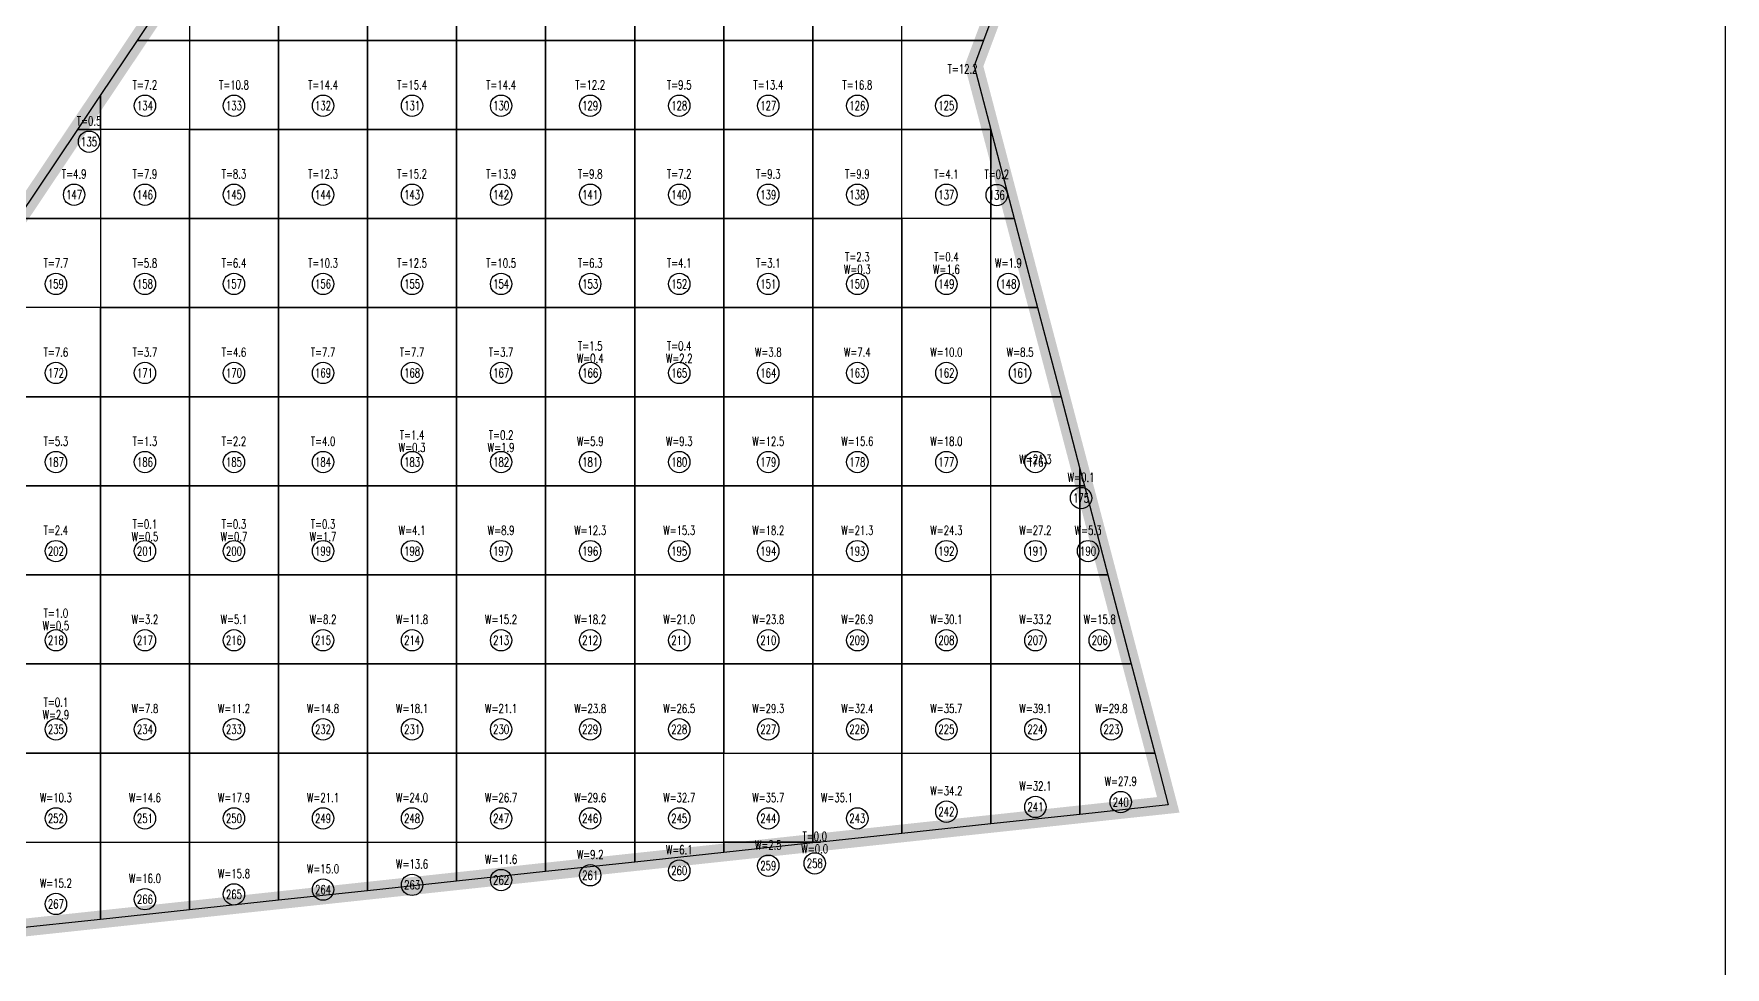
# Model space of a CAD drawing. Extents: x 4283 to 40403, y 1134 to 1764.
# Drawn here: x 9585.7 to 9672, y 1575.5 to 1623.1 of the extents above; entities that cross this region are included whole.
import ezdxf
from ezdxf.enums import TextEntityAlignment as Align

# ---------------------------------------------------------------- set-up
doc = ezdxf.new("R2010")
doc.units = 0
for name, color, linetype in [('tdz_10-1方格网', 2, 'Continuous'), ('tdz_10-1方格网计算', 7, 'Continuous'), ('tdz_土方计算图', 7, 'Continuous'), ('tdz_格田', 6, 'Continuous')]:
    doc.layers.add(name, color=color, linetype=linetype)
doc.styles.add('GLandNum', font='txt_____.ttf', dxfattribs={"width": 0.7, "height": 0.5})

msp = doc.modelspace()

# ---------------------------------------------------------------- linework, layer by layer
at = {"layer": 'tdz_10-1方格网', "linetype": 'Continuous'}
for points in [[(9592.74, 1627.3, 3089.535), (9593.602, 1627.3, 3089.434), (9593.602, 1622.755, 3089.275), (9590.943, 1622.755, 3089.387), (9592.768, 1625.478, 3089.368)], [(9593.602, 1627.3, 3089.434), (9593.602, 1622.755, 3089.275), (9598.148, 1622.755, 3088.852), (9598.148, 1627.3, 3089.055)], [(9598.148, 1627.3, 3089.055), (9598.148, 1622.755, 3088.852), (9602.693, 1622.755, 3088.645), (9602.693, 1627.3, 3088.896)], [(9602.693, 1627.3, 3088.896), (9602.693, 1622.755, 3088.645), (9607.239, 1622.755, 3088.471), (9607.239, 1627.3, 3088.715)], [(9607.239, 1627.3, 3088.715), (9607.239, 1622.755, 3088.471), (9611.784, 1622.755, 3088.295), (9611.784, 1627.3, 3088.524)], [(9611.784, 1627.3, 3088.524), (9611.784, 1622.755, 3088.295), (9616.33, 1622.755, 3088.167), (9616.33, 1627.3, 3088.397)], [(9616.33, 1627.3, 3088.397), (9616.33, 1622.755, 3088.167), (9620.875, 1622.755, 3088.045), (9620.875, 1627.3, 3087.997)], [(9620.875, 1627.3, 3087.997), (9620.875, 1622.755, 3088.045), (9625.421, 1622.755, 3087.415), (9625.421, 1627.3, 3087.333)], [(9625.421, 1627.3, 3087.333), (9625.421, 1622.755, 3087.415), (9629.966, 1622.755, 3087.289), (9629.966, 1627.3, 3087.119)], [(9634.136, 1622.755, 3087.264), (9629.966, 1622.755, 3087.289), (9629.966, 1627.3, 3087.119), (9634.511, 1627.3, 3087.116), (9634.511, 1623.755, 3087.231)], [(9590.943, 1622.755, 3089.387), (9593.602, 1622.755, 3089.275), (9593.602, 1618.209, 3089.223), (9589.057, 1618.209, 3089.308), (9589.057, 1619.939, 3089.406)], [(9593.602, 1622.755, 3089.275), (9593.602, 1618.209, 3089.223), (9598.148, 1618.209, 3088.881), (9598.148, 1622.755, 3088.852)], [(9598.148, 1622.755, 3088.852), (9598.148, 1618.209, 3088.881), (9602.693, 1618.209, 3088.51), (9602.693, 1622.755, 3088.645)], [(9602.693, 1622.755, 3088.645), (9602.693, 1618.209, 3088.51), (9607.239, 1618.209, 3088.302), (9607.239, 1622.755, 3088.471)], [(9607.239, 1622.755, 3088.471), (9607.239, 1618.209, 3088.302), (9611.784, 1618.209, 3088.181), (9611.784, 1622.755, 3088.295)], [(9611.784, 1622.755, 3088.295), (9611.784, 1618.209, 3088.181), (9616.33, 1618.209, 3088.122), (9616.33, 1622.755, 3088.167)], [(9616.33, 1622.755, 3088.167), (9616.33, 1618.209, 3088.122), (9620.875, 1618.209, 3087.999), (9620.875, 1622.755, 3088.045)], [(9620.875, 1622.755, 3088.045), (9620.875, 1618.209, 3087.999), (9625.421, 1618.209, 3087.497), (9625.421, 1622.755, 3087.415)], [(9625.421, 1622.755, 3087.415), (9625.421, 1618.209, 3087.497), (9629.966, 1618.209, 3087.445), (9629.966, 1622.755, 3087.289)], [(9629.966, 1622.755, 3087.289), (9634.136, 1622.755, 3087.264), (9633.65, 1621.459, 3087.306), (9634.504, 1618.209, 3087.402), (9629.966, 1618.209, 3087.445)], [(9589.057, 1619.939, 3089.406), (9589.057, 1618.209, 3089.308), (9587.898, 1618.209, 3089.418)], [(9587.898, 1618.209, 3089.418), (9589.057, 1618.209, 3089.308), (9589.057, 1613.664, 3089.275), (9584.854, 1613.664, 3089.45)], [(9589.057, 1618.209, 3089.308), (9589.057, 1613.664, 3089.275), (9593.602, 1613.664, 3089.172), (9593.602, 1618.209, 3089.223)], [(9593.602, 1618.209, 3089.223), (9593.602, 1613.664, 3089.172), (9598.148, 1613.664, 3088.829), (9598.148, 1618.209, 3088.881)], [(9598.148, 1618.209, 3088.881), (9598.148, 1613.664, 3088.829), (9602.693, 1613.664, 3088.486), (9602.693, 1618.209, 3088.51)], [(9602.693, 1618.209, 3088.51), (9602.693, 1613.664, 3088.486), (9607.239, 1613.664, 3088.182), (9607.239, 1618.209, 3088.302)], [(9607.239, 1618.209, 3088.302), (9607.239, 1613.664, 3088.182), (9611.784, 1613.664, 3088.182), (9611.784, 1618.209, 3088.181)], [(9611.784, 1618.209, 3088.181), (9611.784, 1613.664, 3088.182), (9616.33, 1613.664, 3088.14), (9616.33, 1618.209, 3088.122)], [(9616.33, 1618.209, 3088.122), (9616.33, 1613.664, 3088.14), (9620.875, 1613.664, 3087.938), (9620.875, 1618.209, 3087.999)], [(9620.875, 1618.209, 3087.999), (9620.875, 1613.664, 3087.938), (9625.421, 1613.664, 3087.635), (9625.421, 1618.209, 3087.497)], [(9625.421, 1618.209, 3087.497), (9625.421, 1613.664, 3087.635), (9629.966, 1613.664, 3087.593), (9629.966, 1618.209, 3087.445)], [(9634.511, 1618.182, 3087.403), (9634.511, 1613.664, 3087.546), (9629.966, 1613.664, 3087.593), (9629.966, 1618.209, 3087.445), (9634.504, 1618.209, 3087.402)], [(9635.7, 1613.664, 3087.535), (9634.511, 1613.664, 3087.546), (9634.511, 1618.182, 3087.403)], [(9584.854, 1613.664, 3089.45), (9589.057, 1613.664, 3089.275), (9589.057, 1609.118, 3089.241), (9584.511, 1609.118, 3089.233), (9584.511, 1613.153, 3089.453)], [(9589.057, 1613.664, 3089.275), (9589.057, 1609.118, 3089.241), (9593.602, 1609.118, 3089.12), (9593.602, 1613.664, 3089.172)], [(9593.602, 1613.664, 3089.172), (9593.602, 1609.118, 3089.12), (9598.148, 1609.118, 3088.777), (9598.148, 1613.664, 3088.829)], [(9598.148, 1613.664, 3088.829), (9598.148, 1609.118, 3088.777), (9602.693, 1609.118, 3088.435), (9602.693, 1613.664, 3088.486)], [(9602.693, 1613.664, 3088.486), (9602.693, 1609.118, 3088.435), (9607.239, 1609.118, 3088.287), (9607.239, 1613.664, 3088.182)], [(9607.239, 1613.664, 3088.182), (9607.239, 1609.118, 3088.287), (9611.784, 1609.118, 3088.219), (9611.784, 1613.664, 3088.182)], [(9611.784, 1613.664, 3088.182), (9611.784, 1609.118, 3088.219), (9616.33, 1609.118, 3088.116), (9616.33, 1613.664, 3088.14)], [(9616.33, 1613.664, 3088.14), (9616.33, 1609.118, 3088.116), (9620.875, 1609.118, 3087.969), (9620.875, 1613.664, 3087.938)], [(9620.875, 1613.664, 3087.938), (9620.875, 1609.118, 3087.969), (9625.421, 1609.118, 3087.86), (9625.421, 1613.664, 3087.635)], [(9625.421, 1613.664, 3087.635), (9625.421, 1609.118, 3087.86), (9629.966, 1609.118, 3087.737), (9629.966, 1613.664, 3087.593)], [(9629.966, 1613.664, 3087.593), (9629.966, 1609.118, 3087.737), (9634.511, 1609.118, 3087.691), (9634.511, 1613.664, 3087.546)], [(9634.511, 1613.664, 3087.546), (9635.7, 1613.664, 3087.535), (9636.895, 1609.118, 3087.667), (9634.511, 1609.118, 3087.691)], [(9584.511, 1609.118, 3089.233), (9584.511, 1604.573, 3089.199), (9589.057, 1604.573, 3089.206), (9589.057, 1609.118, 3089.241)], [(9589.057, 1609.118, 3089.241), (9589.057, 1604.573, 3089.206), (9593.602, 1604.573, 3089.068), (9593.602, 1609.118, 3089.12)], [(9593.602, 1609.118, 3089.12), (9593.602, 1604.573, 3089.068), (9598.148, 1604.573, 3088.725), (9598.148, 1609.118, 3088.777)], [(9598.148, 1609.118, 3088.777), (9598.148, 1604.573, 3088.725), (9602.693, 1604.573, 3088.479), (9602.693, 1609.118, 3088.435)], [(9602.693, 1609.118, 3088.435), (9602.693, 1604.573, 3088.479), (9607.239, 1604.573, 3088.411), (9607.239, 1609.118, 3088.287)], [(9607.239, 1609.118, 3088.287), (9607.239, 1604.573, 3088.411), (9611.784, 1604.573, 3088.343), (9611.784, 1609.118, 3088.219)], [(9611.784, 1609.118, 3088.219), (9611.784, 1604.573, 3088.343), (9616.33, 1604.573, 3088.271), (9616.33, 1609.118, 3088.116)], [(9616.33, 1609.118, 3088.116), (9616.33, 1604.573, 3088.271), (9620.875, 1604.573, 3088.199), (9620.875, 1609.118, 3087.969)], [(9620.875, 1609.118, 3087.969), (9620.875, 1604.573, 3088.199), (9625.421, 1604.573, 3088.115), (9625.421, 1609.118, 3087.86)], [(9625.421, 1609.118, 3087.86), (9625.421, 1604.573, 3088.115), (9629.966, 1604.573, 3088.013), (9629.966, 1609.118, 3087.737)], [(9629.966, 1609.118, 3087.737), (9629.966, 1604.573, 3088.013), (9634.511, 1604.573, 3087.855), (9634.511, 1609.118, 3087.691)], [(9634.511, 1609.118, 3087.691), (9636.895, 1609.118, 3087.667), (9638.09, 1604.573, 3087.8), (9634.511, 1604.573, 3087.855)], [(9584.511, 1604.573, 3089.199), (9584.511, 1600.027, 3089.165), (9589.057, 1600.027, 3089.173), (9589.057, 1604.573, 3089.206)], [(9589.057, 1604.573, 3089.206), (9589.057, 1600.027, 3089.173), (9593.602, 1600.027, 3089.016), (9593.602, 1604.573, 3089.068)], [(9593.602, 1604.573, 3089.068), (9593.602, 1600.027, 3089.016), (9598.148, 1600.027, 3088.674), (9598.148, 1604.573, 3088.725)], [(9598.148, 1604.573, 3088.725), (9598.148, 1600.027, 3088.674), (9602.693, 1600.027, 3088.603), (9602.693, 1604.573, 3088.479)], [(9602.693, 1604.573, 3088.479), (9602.693, 1600.027, 3088.603), (9607.239, 1600.027, 3088.535), (9607.239, 1604.573, 3088.411)], [(9607.239, 1604.573, 3088.411), (9607.239, 1600.027, 3088.535), (9611.784, 1600.027, 3088.465), (9611.784, 1604.573, 3088.343)], [(9611.784, 1604.573, 3088.343), (9611.784, 1600.027, 3088.465), (9616.33, 1600.027, 3088.393), (9616.33, 1604.573, 3088.271)], [(9616.33, 1604.573, 3088.271), (9616.33, 1600.027, 3088.393), (9620.875, 1600.027, 3088.295), (9620.875, 1604.573, 3088.199)], [(9620.875, 1604.573, 3088.199), (9620.875, 1600.027, 3088.295), (9625.421, 1600.027, 3088.204), (9625.421, 1604.573, 3088.115)], [(9625.421, 1604.573, 3088.115), (9625.421, 1600.027, 3088.204), (9629.966, 1600.027, 3088.11), (9629.966, 1604.573, 3088.013)], [(9629.966, 1604.573, 3088.013), (9629.966, 1600.027, 3088.11), (9634.511, 1600.027, 3088.005), (9634.511, 1604.573, 3087.855)], [(9639.057, 1600.895, 3087.891), (9639.057, 1600.027, 3087.905), (9634.511, 1600.027, 3088.005), (9634.511, 1604.573, 3087.855), (9638.09, 1604.573, 3087.8)], [(9639.285, 1600.027, 3087.906), (9639.057, 1600.027, 3087.905), (9639.057, 1600.895, 3087.891)], [(9584.511, 1600.027, 3089.165), (9584.511, 1595.482, 3089.132), (9589.057, 1595.482, 3089.139), (9589.057, 1600.027, 3089.173)], [(9589.057, 1600.027, 3089.173), (9589.057, 1595.482, 3089.139), (9593.602, 1595.482, 3088.965), (9593.602, 1600.027, 3089.016)], [(9593.602, 1600.027, 3089.016), (9593.602, 1595.482, 3088.965), (9598.148, 1595.482, 3088.795), (9598.148, 1600.027, 3088.674)], [(9598.148, 1600.027, 3088.674), (9598.148, 1595.482, 3088.795), (9602.693, 1595.482, 3088.726), (9602.693, 1600.027, 3088.603)], [(9602.693, 1600.027, 3088.603), (9602.693, 1595.482, 3088.726), (9607.239, 1595.482, 3088.657), (9607.239, 1600.027, 3088.535)], [(9607.239, 1600.027, 3088.535), (9607.239, 1595.482, 3088.657), (9611.784, 1595.482, 3088.585), (9611.784, 1600.027, 3088.465)], [(9611.784, 1600.027, 3088.465), (9611.784, 1595.482, 3088.585), (9616.33, 1595.482, 3088.483), (9616.33, 1600.027, 3088.393)], [(9616.33, 1600.027, 3088.393), (9616.33, 1595.482, 3088.483), (9620.875, 1595.482, 3088.379), (9620.875, 1600.027, 3088.295)], [(9620.875, 1600.027, 3088.295), (9620.875, 1595.482, 3088.379), (9625.421, 1595.482, 3088.283), (9625.421, 1600.027, 3088.204)], [(9625.421, 1600.027, 3088.204), (9625.421, 1595.482, 3088.283), (9629.966, 1595.482, 3088.202), (9629.966, 1600.027, 3088.11)], [(9629.966, 1600.027, 3088.11), (9629.966, 1595.482, 3088.202), (9634.511, 1595.482, 3088.102), (9634.511, 1600.027, 3088.005)], [(9634.511, 1595.482, 3088.102), (9634.511, 1600.027, 3088.005), (9639.057, 1600.027, 3087.905), (9639.057, 1595.482, 3088.007)], [(9639.057, 1600.027, 3087.905), (9639.285, 1600.027, 3087.906), (9640.48, 1595.482, 3087.983), (9639.057, 1595.482, 3088.007)], [(9584.511, 1595.482, 3089.132), (9584.511, 1590.936, 3089.097), (9589.057, 1590.936, 3089.105), (9589.057, 1595.482, 3089.139)], [(9589.057, 1595.482, 3089.139), (9589.057, 1590.936, 3089.105), (9593.602, 1590.936, 3088.988), (9593.602, 1595.482, 3088.965)], [(9593.602, 1595.482, 3088.965), (9593.602, 1590.936, 3088.988), (9598.148, 1590.936, 3088.919), (9598.148, 1595.482, 3088.795)], [(9598.148, 1595.482, 3088.795), (9598.148, 1590.936, 3088.919), (9602.693, 1590.936, 3088.85), (9602.693, 1595.482, 3088.726)], [(9602.693, 1595.482, 3088.726), (9602.693, 1590.936, 3088.85), (9607.239, 1590.936, 3088.775), (9607.239, 1595.482, 3088.657)], [(9607.239, 1595.482, 3088.657), (9607.239, 1590.936, 3088.775), (9611.784, 1590.936, 3088.671), (9611.784, 1595.482, 3088.585)], [(9611.784, 1595.482, 3088.585), (9611.784, 1590.936, 3088.671), (9616.33, 1590.936, 3088.566), (9616.33, 1595.482, 3088.483)], [(9616.33, 1595.482, 3088.483), (9616.33, 1590.936, 3088.566), (9620.875, 1590.936, 3088.463), (9620.875, 1595.482, 3088.379)], [(9620.875, 1595.482, 3088.379), (9620.875, 1590.936, 3088.463), (9625.421, 1590.936, 3088.362), (9625.421, 1595.482, 3088.283)], [(9625.421, 1595.482, 3088.283), (9625.421, 1590.936, 3088.362), (9629.966, 1590.936, 3088.279), (9629.966, 1595.482, 3088.202)], [(9629.966, 1595.482, 3088.202), (9629.966, 1590.936, 3088.279), (9634.511, 1590.936, 3088.195), (9634.511, 1595.482, 3088.102)], [(9634.511, 1595.482, 3088.102), (9634.511, 1590.936, 3088.195), (9639.057, 1590.936, 3088.109), (9639.057, 1595.482, 3088.007)], [(9639.057, 1595.482, 3088.007), (9640.48, 1595.482, 3087.983), (9641.675, 1590.936, 3088.06), (9639.057, 1590.936, 3088.109)], [(9584.511, 1590.936, 3089.097), (9584.511, 1586.391, 3089.18), (9589.057, 1586.391, 3089.188), (9589.057, 1590.936, 3089.105)], [(9589.057, 1590.936, 3089.105), (9589.057, 1586.391, 3089.188), (9593.602, 1586.391, 3089.115), (9593.602, 1590.936, 3088.988)], [(9593.602, 1590.936, 3088.988), (9593.602, 1586.391, 3089.115), (9598.148, 1586.391, 3089.043), (9598.148, 1590.936, 3088.919)], [(9598.148, 1590.936, 3088.919), (9598.148, 1586.391, 3089.043), (9602.693, 1586.391, 3088.963), (9602.693, 1590.936, 3088.85)], [(9602.693, 1590.936, 3088.85), (9602.693, 1586.391, 3088.963), (9607.239, 1586.391, 3088.858), (9607.239, 1590.936, 3088.775)], [(9607.239, 1590.936, 3088.775), (9607.239, 1586.391, 3088.858), (9611.784, 1586.391, 3088.755), (9611.784, 1590.936, 3088.671)], [(9611.784, 1590.936, 3088.671), (9611.784, 1586.391, 3088.755), (9616.33, 1586.391, 3088.651), (9616.33, 1590.936, 3088.566)], [(9616.33, 1590.936, 3088.566), (9616.33, 1586.391, 3088.651), (9620.875, 1586.391, 3088.546), (9620.875, 1590.936, 3088.463)], [(9620.875, 1590.936, 3088.463), (9620.875, 1586.391, 3088.546), (9625.421, 1586.391, 3088.443), (9625.421, 1590.936, 3088.362)], [(9625.421, 1590.936, 3088.362), (9625.421, 1586.391, 3088.443), (9629.966, 1586.391, 3088.359), (9629.966, 1590.936, 3088.279)], [(9629.966, 1590.936, 3088.279), (9629.966, 1586.391, 3088.359), (9634.511, 1586.391, 3088.283), (9634.511, 1590.936, 3088.195)], [(9634.511, 1590.936, 3088.195), (9634.511, 1586.391, 3088.283), (9639.057, 1586.391, 3088.206), (9639.057, 1590.936, 3088.109)], [(9639.057, 1590.936, 3088.109), (9641.675, 1590.936, 3088.06), (9642.871, 1586.391, 3088.137), (9639.057, 1586.391, 3088.206)], [(9584.511, 1586.391, 3089.18), (9584.511, 1581.845, 3089.381), (9589.057, 1581.845, 3089.337), (9589.057, 1586.391, 3089.188)], [(9589.057, 1586.391, 3089.188), (9589.057, 1581.845, 3089.337), (9593.602, 1581.845, 3089.257), (9593.602, 1586.391, 3089.115)], [(9593.602, 1586.391, 3089.115), (9593.602, 1581.845, 3089.257), (9598.148, 1581.845, 3089.154), (9598.148, 1586.391, 3089.043)], [(9598.148, 1586.391, 3089.043), (9598.148, 1581.845, 3089.154), (9602.693, 1581.845, 3089.049), (9602.693, 1586.391, 3088.963)], [(9602.693, 1586.391, 3088.963), (9602.693, 1581.845, 3089.049), (9607.239, 1581.845, 3088.945), (9607.239, 1586.391, 3088.858)], [(9607.239, 1586.391, 3088.858), (9607.239, 1581.845, 3088.945), (9611.784, 1581.845, 3088.844), (9611.784, 1586.391, 3088.755)], [(9611.784, 1586.391, 3088.755), (9611.784, 1581.845, 3088.844), (9616.33, 1581.845, 3088.763), (9616.33, 1586.391, 3088.651)], [(9616.33, 1586.391, 3088.651), (9616.33, 1581.845, 3088.763), (9620.875, 1581.845, 3088.682), (9620.875, 1586.391, 3088.546)], [(9620.875, 1581.845, 3088.682), (9620.875, 1586.391, 3088.546), (9625.421, 1586.391, 3088.443), (9625.421, 1581.845, 3088.601)], [(9625.816, 1581.845, 3088.595), (9625.421, 1581.845, 3088.601), (9625.421, 1586.391, 3088.443), (9629.966, 1586.391, 3088.359), (9629.966, 1582.291, 3088.498)], [(9629.966, 1582.291, 3088.498), (9629.966, 1586.391, 3088.359), (9634.511, 1586.391, 3088.283), (9634.511, 1582.778, 3088.392)], [(9634.511, 1582.778, 3088.392), (9634.511, 1586.391, 3088.283), (9639.057, 1586.391, 3088.206), (9639.057, 1583.265, 3088.286)], [(9639.057, 1586.391, 3088.206), (9642.871, 1586.391, 3088.137), (9643.565, 1583.749, 3088.182), (9639.057, 1583.265, 3088.286)], [(9584.511, 1577.416, 3089.555), (9584.511, 1581.845, 3089.381), (9589.057, 1581.845, 3089.337), (9589.057, 1577.904, 3089.448)], [(9589.057, 1577.904, 3089.448), (9589.057, 1581.845, 3089.337), (9593.602, 1581.845, 3089.257), (9593.602, 1578.391, 3089.343)], [(9593.602, 1578.391, 3089.343), (9593.602, 1581.845, 3089.257), (9598.148, 1581.845, 3089.154), (9598.148, 1578.878, 3089.237)], [(9598.148, 1578.878, 3089.237), (9598.148, 1581.845, 3089.154), (9602.693, 1581.845, 3089.049), (9602.693, 1579.366, 3089.132)], [(9602.693, 1579.366, 3089.132), (9602.693, 1581.845, 3089.049), (9607.239, 1581.845, 3088.945), (9607.239, 1579.853, 3089.026)], [(9607.239, 1579.853, 3089.026), (9607.239, 1581.845, 3088.945), (9611.784, 1581.845, 3088.844), (9611.784, 1580.341, 3088.92)], [(9611.784, 1580.341, 3088.92), (9611.784, 1581.845, 3088.844), (9616.33, 1581.845, 3088.763), (9616.33, 1580.828, 3088.815)], [(9616.33, 1580.828, 3088.815), (9616.33, 1581.845, 3088.763), (9620.875, 1581.845, 3088.682), (9620.875, 1581.316, 3088.709)], [(9620.875, 1581.316, 3088.709), (9620.875, 1581.845, 3088.682), (9625.421, 1581.845, 3088.601), (9625.421, 1581.803, 3088.604)], [(9625.421, 1581.845, 3088.601), (9625.816, 1581.845, 3088.595), (9625.421, 1581.803, 3088.604)]]:
    msp.add_polyline3d(points, close=True, dxfattribs=at)
at = {"layer": 'tdz_10-1方格网计算', "color": 7, "linetype": 'Continuous'}
for centre in [(9591.33, 1619.421), (9595.875, 1619.421), (9600.421, 1619.421), (9604.966, 1619.421), (9609.511, 1619.421), (9614.057, 1619.421), (9618.602, 1619.421), (9623.148, 1619.421), (9627.693, 1619.421), (9632.235, 1619.421), (9588.478, 1617.581), (9587.716, 1614.876), (9591.33, 1614.876), (9595.875, 1614.876), (9600.421, 1614.876), (9604.966, 1614.876), (9609.511, 1614.876), (9614.057, 1614.876), (9618.602, 1614.876), (9623.148, 1614.876), (9627.693, 1614.876), (9632.239, 1614.876), (9634.809, 1614.862), (9586.784, 1610.33), (9591.33, 1610.33), (9595.875, 1610.33), (9600.421, 1610.33), (9604.966, 1610.33), (9609.511, 1610.33), (9614.057, 1610.33), (9618.602, 1610.33), (9623.148, 1610.33), (9627.693, 1610.33), (9632.239, 1610.33), (9635.404, 1610.33), (9586.784, 1605.785), (9591.33, 1605.785), (9595.875, 1605.785), (9600.421, 1605.785), (9604.966, 1605.785), (9609.511, 1605.785), (9614.057, 1605.785), (9618.602, 1605.785), (9623.148, 1605.785), (9627.693, 1605.785), (9632.239, 1605.785), (9636.002, 1605.785), (9586.784, 1601.239), (9591.33, 1601.239), (9595.875, 1601.239), (9600.421, 1601.239), (9604.966, 1601.239), (9609.511, 1601.239), (9614.057, 1601.239), (9618.602, 1601.239), (9623.148, 1601.239), (9627.693, 1601.239), (9632.239, 1601.239), (9636.784, 1601.239), (9639.114, 1599.4), (9586.784, 1596.694), (9591.33, 1596.694), (9595.875, 1596.694), (9600.421, 1596.694), (9604.966, 1596.694), (9609.511, 1596.694), (9614.057, 1596.694), (9618.602, 1596.694), (9623.148, 1596.694), (9627.693, 1596.694), (9632.239, 1596.694), (9636.784, 1596.694), (9639.47, 1596.694), (9586.784, 1592.148), (9591.33, 1592.148), (9595.875, 1592.148), (9600.421, 1592.148), (9604.966, 1592.148), (9609.511, 1592.148), (9614.057, 1592.148), (9618.602, 1592.148), (9623.148, 1592.148), (9627.693, 1592.148), (9632.239, 1592.148), (9636.784, 1592.148), (9640.067, 1592.148), (9586.784, 1587.603), (9591.33, 1587.603), (9595.875, 1587.603), (9600.421, 1587.603), (9604.966, 1587.603), (9609.511, 1587.603), (9614.057, 1587.603), (9618.602, 1587.603), (9623.148, 1587.603), (9627.693, 1587.603), (9632.239, 1587.603), (9636.784, 1587.603), (9640.665, 1587.603), (9636.784, 1583.646), (9641.137, 1583.888), (9586.784, 1583.058), (9591.33, 1583.058), (9595.875, 1583.058), (9600.421, 1583.058), (9604.966, 1583.058), (9609.511, 1583.058), (9614.057, 1583.058), (9618.602, 1583.058), (9623.148, 1583.058), (9627.693, 1583.058), (9632.239, 1583.402), (9618.602, 1580.398), (9623.148, 1580.642), (9625.519, 1580.764), (9600.421, 1579.423), (9604.966, 1579.667), (9609.511, 1579.911), (9614.057, 1580.154), (9586.784, 1578.692), (9591.33, 1578.936), (9595.875, 1579.179)]:
    msp.add_circle(centre, 0.545, dxfattribs=at)
at = {"layer": 'tdz_土方计算图', "linetype": 'Continuous'}
msp.add_lwpolyline([(9671.99, 1674.092), (9671.99, 1514.092)], dxfattribs=at)
at = {"layer": 'tdz_格田', "linetype": 'Continuous', "lineweight": 60, "const_width": 0.909}
msp.add_lwpolyline([(9561.784, 1579.223), (9583.429, 1577.3), (9643.565, 1583.749), (9633.65, 1621.459), (9652.196, 1670.885), (9621.721, 1669.152), (9592.358, 1652.927), (9592.768, 1625.478)], close=True, dxfattribs=at)

# ---------------------------------------------------------------- texts
at = {"layer": 'tdz_10-1方格网计算', "color": 2, "linetype": 'Continuous', "style": 'GLandNum', "width": 0.7}
for s, p in [('T=12.2', (9633.064, 1621.294)), ('T=7.2', (9591.33, 1620.482)), ('T=10.8', (9595.875, 1620.482)), ('T=14.4', (9600.421, 1620.482)), ('T=15.4', (9604.966, 1620.482)), ('T=14.4', (9609.511, 1620.482)), ('T=12.2', (9614.057, 1620.482)), ('T=9.5', (9618.602, 1620.482)), ('T=13.4', (9623.148, 1620.482)), ('T=16.8', (9627.693, 1620.482)), ('T=0.5', (9588.478, 1618.641)), ('T=4.9', (9587.716, 1615.936)), ('T=7.9', (9591.33, 1615.936)), ('T=8.3', (9595.875, 1615.936)), ('T=12.3', (9600.421, 1615.936)), ('T=15.2', (9604.966, 1615.936)), ('T=13.9', (9609.511, 1615.936)), ('T=9.8', (9614.057, 1615.936)), ('T=7.2', (9618.602, 1615.936)), ('T=9.3', (9623.148, 1615.936)), ('T=9.9', (9627.693, 1615.936)), ('T=4.1', (9632.239, 1615.93)), ('T=0.2', (9634.809, 1615.923)), ('T=2.3', (9627.693, 1611.709)), ('T=0.4', (9632.239, 1611.709)), ('T=7.7', (9586.784, 1611.391)), ('T=5.8', (9591.33, 1611.391)), ('T=6.4', (9595.875, 1611.391)), ('T=10.3', (9600.421, 1611.391)), ('T=12.5', (9604.966, 1611.391)), ('T=10.5', (9609.511, 1611.391)), ('T=6.3', (9614.057, 1611.391)), ('T=4.1', (9618.602, 1611.391)), ('T=3.1', (9623.148, 1611.391)), ('T=7.6', (9586.784, 1606.845)), ('T=3.7', (9591.33, 1606.845)), ('T=4.6', (9595.875, 1606.845)), ('T=7.7', (9600.421, 1606.845)), ('T=7.7', (9604.966, 1606.845)), ('T=3.7', (9609.511, 1606.845)), ('T=1.5', (9614.057, 1607.164)), ('T=0.4', (9618.602, 1607.164)), ('T=5.3', (9586.784, 1602.3)), ('T=1.3', (9591.33, 1602.3)), ('T=2.2', (9595.875, 1602.3)), ('T=4.0', (9600.421, 1602.3)), ('T=1.4', (9604.966, 1602.618)), ('T=0.2', (9609.511, 1602.618)), ('T=0.1', (9591.33, 1598.073)), ('T=0.3', (9595.875, 1598.073)), ('T=0.3', (9600.421, 1598.073)), ('T=2.4', (9586.784, 1597.755)), ('T=1.0', (9586.784, 1593.527)), ('T=0.1', (9586.784, 1588.982)), ('T=0.0', (9625.519, 1582.142))]:
    msp.add_text(s, height=0.4545, dxfattribs=at).set_placement(p, align=Align.MIDDLE_CENTER)
at = {"layer": 'tdz_10-1方格网计算', "color": 7, "linetype": 'Continuous', "style": 'GLandNum', "width": 0.7}
for s, p in [('134', (9591.33, 1619.421)), ('133', (9595.875, 1619.421)), ('132', (9600.421, 1619.421)), ('131', (9604.966, 1619.421)), ('130', (9609.511, 1619.421)), ('129', (9614.057, 1619.421)), ('128', (9618.602, 1619.421)), ('127', (9623.148, 1619.421)), ('126', (9627.693, 1619.421)), ('125', (9632.235, 1619.421)), ('135', (9588.478, 1617.581)), ('147', (9587.716, 1614.876)), ('146', (9591.33, 1614.876)), ('145', (9595.875, 1614.876)), ('144', (9600.421, 1614.876)), ('143', (9604.966, 1614.876)), ('142', (9609.511, 1614.876)), ('141', (9614.057, 1614.876)), ('140', (9618.602, 1614.876)), ('139', (9623.148, 1614.876)), ('138', (9627.693, 1614.876)), ('137', (9632.239, 1614.876)), ('136', (9634.809, 1614.862)), ('159', (9586.784, 1610.33)), ('158', (9591.33, 1610.33)), ('157', (9595.875, 1610.33)), ('156', (9600.421, 1610.33)), ('155', (9604.966, 1610.33)), ('154', (9609.511, 1610.33)), ('153', (9614.057, 1610.33)), ('152', (9618.602, 1610.33)), ('151', (9623.148, 1610.33)), ('150', (9627.693, 1610.33)), ('149', (9632.239, 1610.33)), ('148', (9635.404, 1610.33)), ('172', (9586.784, 1605.785)), ('171', (9591.33, 1605.785)), ('170', (9595.875, 1605.785)), ('169', (9600.421, 1605.785)), ('168', (9604.966, 1605.785)), ('167', (9609.511, 1605.785)), ('166', (9614.057, 1605.785)), ('165', (9618.602, 1605.785)), ('164', (9623.148, 1605.785)), ('163', (9627.693, 1605.785)), ('162', (9632.239, 1605.785)), ('161', (9636.002, 1605.785)), ('187', (9586.784, 1601.239)), ('186', (9591.33, 1601.239)), ('185', (9595.875, 1601.239)), ('184', (9600.421, 1601.239)), ('183', (9604.966, 1601.239)), ('182', (9609.511, 1601.239)), ('181', (9614.057, 1601.239)), ('180', (9618.602, 1601.239)), ('179', (9623.148, 1601.239)), ('178', (9627.693, 1601.239)), ('177', (9632.239, 1601.239)), ('176', (9636.784, 1601.239)), ('175', (9639.114, 1599.4)), ('202', (9586.784, 1596.694)), ('201', (9591.33, 1596.694)), ('200', (9595.875, 1596.694)), ('199', (9600.421, 1596.694)), ('198', (9604.966, 1596.694)), ('197', (9609.511, 1596.694)), ('196', (9614.057, 1596.694)), ('195', (9618.602, 1596.694)), ('194', (9623.148, 1596.694)), ('193', (9627.693, 1596.694)), ('192', (9632.239, 1596.694)), ('191', (9636.784, 1596.694)), ('190', (9639.47, 1596.694)), ('218', (9586.784, 1592.148)), ('217', (9591.33, 1592.148)), ('216', (9595.875, 1592.148)), ('215', (9600.421, 1592.148)), ('214', (9604.966, 1592.148)), ('213', (9609.511, 1592.148)), ('212', (9614.057, 1592.148)), ('211', (9618.602, 1592.148)), ('210', (9623.148, 1592.148)), ('209', (9627.693, 1592.148)), ('208', (9632.239, 1592.148)), ('207', (9636.784, 1592.148)), ('206', (9640.067, 1592.148)), ('235', (9586.784, 1587.603)), ('234', (9591.33, 1587.603)), ('233', (9595.875, 1587.603)), ('232', (9600.421, 1587.603)), ('231', (9604.966, 1587.603)), ('230', (9609.511, 1587.603)), ('229', (9614.057, 1587.603)), ('228', (9618.602, 1587.603)), ('227', (9623.148, 1587.603)), ('226', (9627.693, 1587.603)), ('225', (9632.239, 1587.603)), ('224', (9636.784, 1587.603)), ('223', (9640.665, 1587.603)), ('242', (9632.239, 1583.402)), ('241', (9636.784, 1583.646)), ('240', (9641.137, 1583.888)), ('252', (9586.784, 1583.058)), ('251', (9591.33, 1583.058)), ('250', (9595.875, 1583.058)), ('249', (9600.421, 1583.058)), ('248', (9604.966, 1583.058)), ('247', (9609.511, 1583.058)), ('246', (9614.057, 1583.058)), ('245', (9618.602, 1583.058)), ('244', (9623.148, 1583.058)), ('243', (9627.693, 1583.058)), ('259', (9623.148, 1580.642)), ('258', (9625.519, 1580.764)), ('263', (9604.966, 1579.667)), ('262', (9609.511, 1579.911)), ('261', (9614.057, 1580.154)), ('260', (9618.602, 1580.398)), ('266', (9591.33, 1578.936)), ('265', (9595.875, 1579.179)), ('264', (9600.421, 1579.423)), ('267', (9586.784, 1578.692))]:
    msp.add_text(s, height=0.4545, dxfattribs=at).set_placement(p, align=Align.MIDDLE_CENTER)
at = {"layer": 'tdz_10-1方格网计算', "color": 173, "linetype": 'Continuous', "style": 'GLandNum', "width": 0.7}
for s, p in [('W=0.3', (9627.693, 1611.073)), ('W=1.6', (9632.239, 1611.073)), ('W=1.9', (9635.404, 1611.391)), ('W=0.4', (9614.057, 1606.527)), ('W=2.2', (9618.602, 1606.527)), ('W=3.8', (9623.148, 1606.845)), ('W=7.4', (9627.693, 1606.845)), ('W=10.0', (9632.239, 1606.845)), ('W=8.5', (9636.002, 1606.845)), ('W=5.9', (9614.057, 1602.3)), ('W=9.3', (9618.602, 1602.3)), ('W=12.5', (9623.148, 1602.3)), ('W=15.6', (9627.693, 1602.3)), ('W=18.0', (9632.239, 1602.3)), ('W=0.3', (9604.966, 1601.982)), ('W=1.9', (9609.511, 1601.982)), ('W=21.3', (9636.784, 1601.38)), ('W=0.1', (9639.114, 1600.461)), ('W=0.5', (9591.33, 1597.436)), ('W=0.7', (9595.875, 1597.436)), ('W=1.7', (9600.421, 1597.436)), ('W=4.1', (9604.966, 1597.755)), ('W=8.9', (9609.511, 1597.755)), ('W=12.3', (9614.057, 1597.755)), ('W=15.3', (9618.602, 1597.755)), ('W=18.2', (9623.148, 1597.755)), ('W=21.3', (9627.693, 1597.755)), ('W=24.3', (9632.239, 1597.755)), ('W=27.2', (9636.784, 1597.755)), ('W=5.3', (9639.47, 1597.755)), ('W=0.5', (9586.784, 1592.891)), ('W=3.2', (9591.33, 1593.209)), ('W=5.1', (9595.875, 1593.209)), ('W=8.2', (9600.421, 1593.209)), ('W=11.8', (9604.966, 1593.209)), ('W=15.2', (9609.511, 1593.209)), ('W=18.2', (9614.057, 1593.209)), ('W=21.0', (9618.602, 1593.209)), ('W=23.8', (9623.148, 1593.209)), ('W=26.9', (9627.693, 1593.209)), ('W=30.1', (9632.239, 1593.209)), ('W=33.2', (9636.784, 1593.209)), ('W=15.8', (9640.067, 1593.209)), ('W=2.9', (9586.784, 1588.345)), ('W=7.8', (9591.33, 1588.664)), ('W=11.2', (9595.875, 1588.664)), ('W=14.8', (9600.421, 1588.664)), ('W=18.1', (9604.966, 1588.664)), ('W=21.1', (9609.511, 1588.664)), ('W=23.8', (9614.057, 1588.664)), ('W=26.5', (9618.602, 1588.664)), ('W=29.3', (9623.148, 1588.664)), ('W=32.4', (9627.693, 1588.664)), ('W=35.7', (9632.239, 1588.664)), ('W=39.1', (9636.784, 1588.664)), ('W=29.8', (9640.665, 1588.664)), ('W=27.9', (9641.137, 1584.949)), ('W=10.3', (9586.784, 1584.118)), ('W=14.6', (9591.33, 1584.118)), ('W=17.9', (9595.875, 1584.118)), ('W=21.1', (9600.421, 1584.118)), ('W=24.0', (9604.966, 1584.118)), ('W=26.7', (9609.511, 1584.118)), ('W=29.6', (9614.057, 1584.118)), ('W=32.7', (9618.602, 1584.118)), ('W=35.7', (9623.148, 1584.118)), ('W=35.1', (9626.656, 1584.118)), ('W=34.2', (9632.239, 1584.463)), ('W=32.1', (9636.784, 1584.706)), ('W=6.1', (9618.602, 1581.459)), ('W=2.5', (9623.148, 1581.702)), ('W=0.0', (9625.519, 1581.506)), ('W=13.6', (9604.966, 1580.727)), ('W=11.6', (9609.511, 1580.971)), ('W=9.2', (9614.057, 1581.215)), ('W=15.2', (9586.784, 1579.753)), ('W=16.0', (9591.33, 1579.996)), ('W=15.8', (9595.875, 1580.24)), ('W=15.0', (9600.421, 1580.484))]:
    msp.add_text(s, height=0.4545, dxfattribs=at).set_placement(p, align=Align.MIDDLE_CENTER)

doc.saveas('drawing.dxf')
